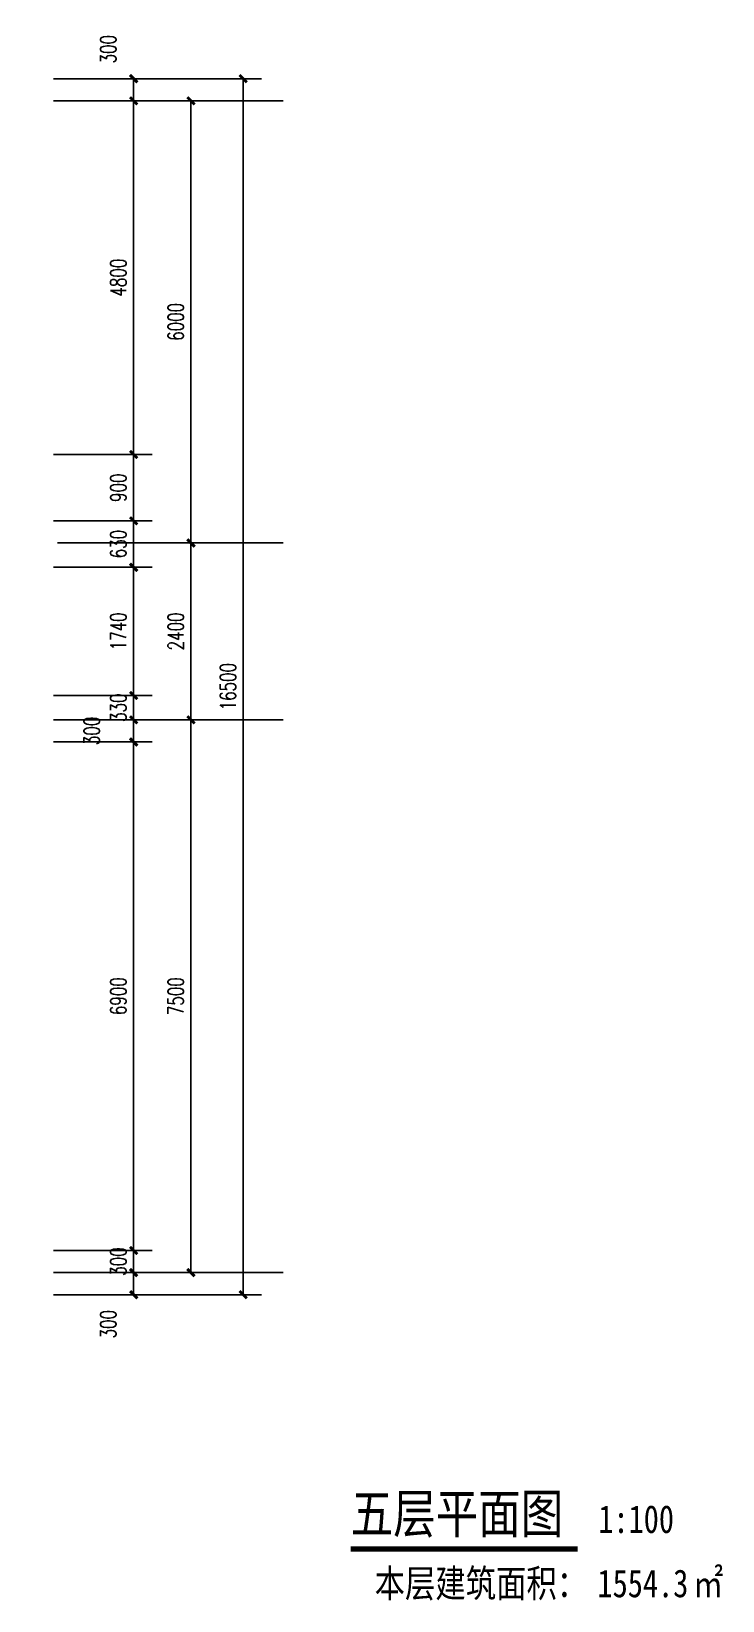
# Model space of a CAD drawing. Header units: millimetres. Extents: x 164760 to 3716174, y -1766400 to 11969.
# Drawn here: x 3561035 to 3570416, y -1766400 to -1745107 of the extents above; entities that cross this region are included whole.
import ezdxf

# ---------------------------------------------------------------- set-up
doc = ezdxf.new("R2010")
doc.units = ezdxf.units.MM
doc.header["$LTSCALE"] = 1000
doc.layers.get('0').update_dxf_attribs({"color": 253, "linetype": 'CONTINUOUS'})
doc.layers.get('Defpoints').update_dxf_attribs({"color": 250, "linetype": 'CONTINUOUS', "lineweight": 0})
for name, color, linetype in [('AXIS', 253, 'CONTINUOUS'), ('DIM_SYMB', 253, 'CONTINUOUS'), ('PUB_DIM', 253, 'CONTINUOUS'), ('PUB_TEXT', 253, 'CONTINUOUS')]:
    doc.layers.add(name, color=color, linetype=linetype)
doc.styles.add('_TCH_DIM_T3', font='SIMPLEX', dxfattribs={"width": 0.705882, "bigfont": 'GBCBIG'})
doc.styles.add('宋体', font='', dxfattribs={"width": 0.7})
doc.styles.get('宋体').set_extended_font_data('SimSun')
doc.dimstyles.new('_TCH_ARCH&&100', dxfattribs={"dimtxt": 212.5, "dimasz": 100, "dimexe": 250, "dimexo": 300, "dimgap": 100, "dimtad": 1, "dimdec": 0, "dimzin": 0, "dimdsep": 46, "dimtxsty": '_TCH_DIM_T3', "dimblk": 'ARCHTICK', "dimcen": 0.09, "dimclrt": 7, "dimazin": 2, "dimtfac": 1, "dimtdec": 0, "dimtix": 1, "dimtmove": 2, "dimatfit": 3, "dimtolj": 1, "dimtzin": 0, "dimarcsym": 0})

# ---------------------------------------------------------------- blocks, each defined once
blk = doc.blocks.new('_ArchTick')
at = {"color": 2, "linetype": 'ByBlock', "const_width": 0.4}
blk.add_lwpolyline([(-0.5, -0.5), (0.5, 0.5)], dxfattribs=at)
blk = doc.blocks.new('*D229')
at = {"layer": 'Defpoints', "color": 0, "transparency": 16777216}
for p in [(3561035, -1761949), (3562423, -1761949), (3561035, -1762249)]:
    blk.add_point(p, dxfattribs=at)
at = {"layer": 'PUB_DIM', "color": 0, "lineweight": -2, "transparency": 16777216}
for p, q in [((3561335, -1761949), (3562673, -1761949)), ((3562423, -1762249), (3562423, -1761949)), ((3561335, -1762249), (3562673, -1762249))]:
    blk.add_line(p, q, dxfattribs=at)
at = {"layer": 'PUB_DIM', "color": 0, "lineweight": -2, "transparency": 16777216, "xscale": 100, "yscale": 100, "zscale": 100}
for p, rotation in [((3562423, -1761949), 90), ((3562423, -1762249), 270)]:
    blk.add_blockref('_ArchTick', p, dxfattribs=dict(at, rotation=rotation))
at = {"layer": 'PUB_DIM', "color": 7, "transparency": 16777216, "insert": (3562078, -1762649), "char_height": 212.5, "attachment_point": 5, "rotation": 90, "style": '_TCH_DIM_T3'}
blk.add_mtext('\\A1;300', dxfattribs=at)
blk = doc.blocks.new('*D230')
at = {"layer": 'Defpoints', "color": 0, "transparency": 16777216}
for p in [(3561035, -1761649), (3562423, -1761649), (3561035, -1761949)]:
    blk.add_point(p, dxfattribs=at)
at = {"layer": 'PUB_DIM', "color": 0, "lineweight": -2, "transparency": 16777216}
for p, q in [((3561335, -1761649), (3562673, -1761649)), ((3562423, -1761649), (3562423, -1761549)), ((3562423, -1761949), (3562423, -1761649)), ((3561335, -1761949), (3562673, -1761949)), ((3562423, -1761949), (3562423, -1762049))]:
    blk.add_line(p, q, dxfattribs=at)
at = {"layer": 'PUB_DIM', "color": 0, "lineweight": -2, "transparency": 16777216, "xscale": 100, "yscale": 100, "zscale": 100}
for p, rotation in [((3562423, -1761649), 270), ((3562423, -1761949), 90)]:
    blk.add_blockref('_ArchTick', p, dxfattribs=dict(at, rotation=rotation))
at = {"layer": 'PUB_DIM', "color": 7, "transparency": 16777216, "insert": (3562216, -1761799), "char_height": 212.5, "attachment_point": 5, "rotation": 90, "style": '_TCH_DIM_T3'}
blk.add_mtext('\\A1;300', dxfattribs=at)
blk = doc.blocks.new('*D231')
at = {"layer": 'Defpoints', "color": 0, "transparency": 16777216}
for p in [(3561035, -1754749), (3562423, -1754749), (3561035, -1761649)]:
    blk.add_point(p, dxfattribs=at)
at = {"layer": 'PUB_DIM', "color": 0, "lineweight": -2, "transparency": 16777216}
for p, q in [((3561335, -1754749), (3562673, -1754749)), ((3562423, -1761649), (3562423, -1754749)), ((3561335, -1761649), (3562673, -1761649))]:
    blk.add_line(p, q, dxfattribs=at)
at = {"layer": 'PUB_DIM', "color": 0, "lineweight": -2, "transparency": 16777216, "xscale": 100, "yscale": 100, "zscale": 100}
for p, rotation in [((3562423, -1754749), 90), ((3562423, -1761649), 270)]:
    blk.add_blockref('_ArchTick', p, dxfattribs=dict(at, rotation=rotation))
at = {"layer": 'PUB_DIM', "color": 7, "transparency": 16777216, "insert": (3562216, -1758199), "char_height": 212.5, "attachment_point": 5, "rotation": 90, "style": '_TCH_DIM_T3'}
blk.add_mtext('\\A1;6900', dxfattribs=at)
blk = doc.blocks.new('*D232')
at = {"layer": 'Defpoints', "color": 0, "transparency": 16777216}
for p in [(3561035, -1754449), (3562423, -1754449), (3561035, -1754749)]:
    blk.add_point(p, dxfattribs=at)
at = {"layer": 'PUB_DIM', "color": 0, "lineweight": -2, "transparency": 16777216}
for p, q in [((3561335, -1754449), (3562673, -1754449)), ((3562423, -1754749), (3562423, -1754449)), ((3561335, -1754749), (3562673, -1754749))]:
    blk.add_line(p, q, dxfattribs=at)
at = {"layer": 'PUB_DIM', "color": 0, "lineweight": -2, "transparency": 16777216, "xscale": 100, "yscale": 100, "zscale": 100}
for p, rotation in [((3562423, -1754449), 90), ((3562423, -1754749), 270)]:
    blk.add_blockref('_ArchTick', p, dxfattribs=dict(at, rotation=rotation))
at = {"layer": 'PUB_DIM', "color": 7, "transparency": 16777216, "insert": (3561855, -1754599), "char_height": 212.5, "attachment_point": 5, "rotation": 90, "style": '_TCH_DIM_T3'}
blk.add_mtext('\\A1;300', dxfattribs=at)
blk = doc.blocks.new('*D233')
at = {"layer": 'Defpoints', "color": 0, "transparency": 16777216}
for p in [(3561035, -1754119), (3562423, -1754119), (3561035, -1754449)]:
    blk.add_point(p, dxfattribs=at)
at = {"layer": 'PUB_DIM', "color": 0, "lineweight": -2, "transparency": 16777216}
for p, q in [((3562423, -1754119), (3562423, -1754019)), ((3561335, -1754119), (3562673, -1754119)), ((3562423, -1754449), (3562423, -1754119)), ((3561335, -1754449), (3562673, -1754449)), ((3562423, -1754449), (3562423, -1754549))]:
    blk.add_line(p, q, dxfattribs=at)
at = {"layer": 'PUB_DIM', "color": 0, "lineweight": -2, "transparency": 16777216, "xscale": 100, "yscale": 100, "zscale": 100}
for p, rotation in [((3562423, -1754119), 270), ((3562423, -1754449), 90)]:
    blk.add_blockref('_ArchTick', p, dxfattribs=dict(at, rotation=rotation))
at = {"layer": 'PUB_DIM', "color": 7, "transparency": 16777216, "insert": (3562216, -1754284), "char_height": 212.5, "attachment_point": 5, "rotation": 90, "style": '_TCH_DIM_T3'}
blk.add_mtext('\\A1;330', dxfattribs=at)
blk = doc.blocks.new('*D234')
at = {"layer": 'Defpoints', "color": 0, "transparency": 16777216}
for p in [(3561035, -1752379), (3562423, -1752379), (3561035, -1754119)]:
    blk.add_point(p, dxfattribs=at)
at = {"layer": 'PUB_DIM', "color": 0, "lineweight": -2, "transparency": 16777216}
for p, q in [((3561335, -1752379), (3562673, -1752379)), ((3562423, -1754119), (3562423, -1752379)), ((3561335, -1754119), (3562673, -1754119))]:
    blk.add_line(p, q, dxfattribs=at)
at = {"layer": 'PUB_DIM', "color": 0, "lineweight": -2, "transparency": 16777216, "xscale": 100, "yscale": 100, "zscale": 100}
for p, rotation in [((3562423, -1752379), 90), ((3562423, -1754119), 270)]:
    blk.add_blockref('_ArchTick', p, dxfattribs=dict(at, rotation=rotation))
at = {"layer": 'PUB_DIM', "color": 7, "transparency": 16777216, "insert": (3562216, -1753249), "char_height": 212.5, "attachment_point": 5, "rotation": 90, "style": '_TCH_DIM_T3'}
blk.add_mtext('\\A1;1740', dxfattribs=at)
blk = doc.blocks.new('*D235')
at = {"layer": 'Defpoints', "color": 0, "transparency": 16777216}
for p in [(3561035, -1751749), (3562423, -1751749), (3561035, -1752379)]:
    blk.add_point(p, dxfattribs=at)
at = {"layer": 'PUB_DIM', "color": 0, "lineweight": -2, "transparency": 16777216}
for p, q in [((3561335, -1751749), (3562673, -1751749)), ((3562423, -1752379), (3562423, -1751749)), ((3561335, -1752379), (3562673, -1752379))]:
    blk.add_line(p, q, dxfattribs=at)
at = {"layer": 'PUB_DIM', "color": 0, "lineweight": -2, "transparency": 16777216, "xscale": 100, "yscale": 100, "zscale": 100}
for p, rotation in [((3562423, -1751749), 90), ((3562423, -1752379), 270)]:
    blk.add_blockref('_ArchTick', p, dxfattribs=dict(at, rotation=rotation))
at = {"layer": 'PUB_DIM', "color": 7, "transparency": 16777216, "insert": (3562216, -1752064), "char_height": 212.5, "attachment_point": 5, "rotation": 90, "style": '_TCH_DIM_T3'}
blk.add_mtext('\\A1;630', dxfattribs=at)
blk = doc.blocks.new('*D236')
at = {"layer": 'Defpoints', "color": 0, "transparency": 16777216}
for p in [(3561035, -1750849), (3562423, -1750849), (3561035, -1751749)]:
    blk.add_point(p, dxfattribs=at)
at = {"layer": 'PUB_DIM', "color": 0, "lineweight": -2, "transparency": 16777216}
for p, q in [((3561335, -1750849), (3562673, -1750849)), ((3562423, -1751749), (3562423, -1750849)), ((3561335, -1751749), (3562673, -1751749))]:
    blk.add_line(p, q, dxfattribs=at)
at = {"layer": 'PUB_DIM', "color": 0, "lineweight": -2, "transparency": 16777216, "xscale": 100, "yscale": 100, "zscale": 100}
for p, rotation in [((3562423, -1750849), 90), ((3562423, -1751749), 270)]:
    blk.add_blockref('_ArchTick', p, dxfattribs=dict(at, rotation=rotation))
at = {"layer": 'PUB_DIM', "color": 7, "transparency": 16777216, "insert": (3562216, -1751299), "char_height": 212.5, "attachment_point": 5, "rotation": 90, "style": '_TCH_DIM_T3'}
blk.add_mtext('\\A1;900', dxfattribs=at)
blk = doc.blocks.new('*D237')
at = {"layer": 'Defpoints', "color": 0, "transparency": 16777216}
for p in [(3561035, -1746049), (3562423, -1746049), (3561035, -1750849)]:
    blk.add_point(p, dxfattribs=at)
at = {"layer": 'PUB_DIM', "color": 0, "lineweight": -2, "transparency": 16777216}
for p, q in [((3561335, -1746049), (3562673, -1746049)), ((3562423, -1750849), (3562423, -1746049)), ((3561335, -1750849), (3562673, -1750849))]:
    blk.add_line(p, q, dxfattribs=at)
at = {"layer": 'PUB_DIM', "color": 0, "lineweight": -2, "transparency": 16777216, "xscale": 100, "yscale": 100, "zscale": 100}
for p, rotation in [((3562423, -1746049), 90), ((3562423, -1750849), 270)]:
    blk.add_blockref('_ArchTick', p, dxfattribs=dict(at, rotation=rotation))
at = {"layer": 'PUB_DIM', "color": 7, "transparency": 16777216, "insert": (3562216, -1748449), "char_height": 212.5, "attachment_point": 5, "rotation": 90, "style": '_TCH_DIM_T3'}
blk.add_mtext('\\A1;4800', dxfattribs=at)
blk = doc.blocks.new('*D238')
at = {"layer": 'Defpoints', "color": 0, "transparency": 16777216}
for p in [(3561035, -1745749), (3562423, -1745749), (3561035, -1746049)]:
    blk.add_point(p, dxfattribs=at)
at = {"layer": 'PUB_DIM', "color": 0, "lineweight": -2, "transparency": 16777216}
for p, q in [((3561335, -1745749), (3562673, -1745749)), ((3562423, -1746049), (3562423, -1745749)), ((3561335, -1746049), (3562673, -1746049))]:
    blk.add_line(p, q, dxfattribs=at)
at = {"layer": 'PUB_DIM', "color": 0, "lineweight": -2, "transparency": 16777216, "xscale": 100, "yscale": 100, "zscale": 100}
for p, rotation in [((3562423, -1745749), 90), ((3562423, -1746049), 270)]:
    blk.add_blockref('_ArchTick', p, dxfattribs=dict(at, rotation=rotation))
at = {"layer": 'PUB_DIM', "color": 7, "transparency": 16777216, "insert": (3562078, -1745349), "char_height": 212.5, "attachment_point": 5, "rotation": 90, "style": '_TCH_DIM_T3'}
blk.add_mtext('\\A1;300', dxfattribs=at)
blk = doc.blocks.new('*D221')
at = {"layer": 'AXIS', "color": 0, "lineweight": -2, "transparency": 16777216}
for p, q in [((3562515, -1754449), (3563451, -1754449)), ((3563201, -1761949), (3563201, -1754449)), ((3562515, -1761949), (3563451, -1761949))]:
    blk.add_line(p, q, dxfattribs=at)
at = {"layer": 'Defpoints', "color": 0, "transparency": 16777216}
for p in [(3562215, -1754449), (3563201, -1754449), (3562215, -1761949)]:
    blk.add_point(p, dxfattribs=at)
at = {"layer": 'AXIS', "color": 0, "lineweight": -2, "transparency": 16777216, "xscale": 100, "yscale": 100, "zscale": 100}
for p, rotation in [((3563201, -1754449), 90), ((3563201, -1761949), 270)]:
    blk.add_blockref('_ArchTick', p, dxfattribs=dict(at, rotation=rotation))
at = {"layer": 'AXIS', "color": 7, "transparency": 16777216, "insert": (3562995, -1758199), "char_height": 212.5, "attachment_point": 5, "rotation": 90, "style": '_TCH_DIM_T3'}
blk.add_mtext('\\A1;7500', dxfattribs=at)
blk = doc.blocks.new('*D222')
at = {"layer": 'AXIS', "color": 0, "lineweight": -2, "transparency": 16777216}
for p, q in [((3562515, -1752049), (3563451, -1752049)), ((3563201, -1754449), (3563201, -1752049)), ((3562515, -1754449), (3563451, -1754449))]:
    blk.add_line(p, q, dxfattribs=at)
at = {"layer": 'Defpoints', "color": 0, "transparency": 16777216}
for p in [(3562215, -1752049), (3563201, -1752049), (3562215, -1754449)]:
    blk.add_point(p, dxfattribs=at)
at = {"layer": 'AXIS', "color": 0, "lineweight": -2, "transparency": 16777216, "xscale": 100, "yscale": 100, "zscale": 100}
for p, rotation in [((3563201, -1752049), 90), ((3563201, -1754449), 270)]:
    blk.add_blockref('_ArchTick', p, dxfattribs=dict(at, rotation=rotation))
at = {"layer": 'AXIS', "color": 7, "transparency": 16777216, "insert": (3562995, -1753249), "char_height": 212.5, "attachment_point": 5, "rotation": 90, "style": '_TCH_DIM_T3'}
blk.add_mtext('\\A1;2400', dxfattribs=at)
blk = doc.blocks.new('*D223')
at = {"layer": 'AXIS', "color": 0, "lineweight": -2, "transparency": 16777216}
for p, q in [((3562515, -1746049), (3563451, -1746049)), ((3563201, -1752049), (3563201, -1746049)), ((3562515, -1752049), (3563451, -1752049))]:
    blk.add_line(p, q, dxfattribs=at)
at = {"layer": 'Defpoints', "color": 0, "transparency": 16777216}
for p in [(3562215, -1746049), (3563201, -1746049), (3562215, -1752049)]:
    blk.add_point(p, dxfattribs=at)
at = {"layer": 'AXIS', "color": 0, "lineweight": -2, "transparency": 16777216, "xscale": 100, "yscale": 100, "zscale": 100}
for p, rotation in [((3563201, -1746049), 90), ((3563201, -1752049), 270)]:
    blk.add_blockref('_ArchTick', p, dxfattribs=dict(at, rotation=rotation))
at = {"layer": 'AXIS', "color": 7, "transparency": 16777216, "insert": (3562995, -1749049), "char_height": 212.5, "attachment_point": 5, "rotation": 90, "style": '_TCH_DIM_T3'}
blk.add_mtext('\\A1;6000', dxfattribs=at)
blk = doc.blocks.new('*D224')
at = {"layer": 'AXIS', "color": 0, "lineweight": -2, "transparency": 16777216}
for p, q in [((3562515, -1745749), (3564160, -1745749)), ((3563910, -1762249), (3563910, -1745749)), ((3562515, -1762249), (3564160, -1762249))]:
    blk.add_line(p, q, dxfattribs=at)
at = {"layer": 'Defpoints', "color": 0, "transparency": 16777216}
for p in [(3562215, -1745749), (3563910, -1745749), (3562215, -1762249)]:
    blk.add_point(p, dxfattribs=at)
at = {"layer": 'AXIS', "color": 0, "lineweight": -2, "transparency": 16777216, "xscale": 100, "yscale": 100, "zscale": 100}
for p, rotation in [((3563910, -1745749), 90), ((3563910, -1762249), 270)]:
    blk.add_blockref('_ArchTick', p, dxfattribs=dict(at, rotation=rotation))
at = {"layer": 'AXIS', "color": 7, "transparency": 16777216, "insert": (3563704, -1753999), "char_height": 212.5, "attachment_point": 5, "rotation": 90, "style": '_TCH_DIM_T3'}
blk.add_mtext('\\A1;16500', dxfattribs=at)

msp = doc.modelspace()

# ---------------------------------------------------------------- linework, layer by layer
at = {"layer": 'AXIS'}
for p, q in [((3561391.2, -1746048.6), (3564451.6, -1746048.6)), ((3561391.2, -1752048.6), (3564451.6, -1752048.6)), ((3561391.2, -1754448.6), (3564451.6, -1754448.6)), ((3561391.2, -1761948.6), (3564451.6, -1761948.6))]:
    msp.add_line(p, q, dxfattribs=at)
at = {"layer": 'DIM_SYMB', "const_width": 70}
msp.add_lwpolyline([(3565368.9, -1765698.9), (3568448.3, -1765698.9)], dxfattribs=at)

# ---------------------------------------------------------------- texts
at = {"layer": 'PUB_TEXT', "color": 7, "style": '宋体', "width": 0.8}
for s, height, p in [('五层平面图', 528.69, (3565368.9, -1765482.1)), ('1:100', 377.64, (3568728.3, -1765482.1))]:
    msp.add_text(s, height=height, dxfattribs=at).set_placement(p)
at = {"layer": 'PUB_TEXT', "style": '宋体', "width": 0.8}
for s, height, p in [('本层建筑面积：', 377.64, (3565692.7, -1766354)), ('1554.3', 377.64, (3568717.2, -1766354)), ('㎡', 377.6, (3570013.4, -1766354))]:
    msp.add_text(s, height=height, dxfattribs=at).set_placement(p)

# ---------------------------------------------------------------- dimensions: what is measured, and where the dimension line sits
at = {"layer": 'AXIS'}
for p1, p2, distance, picture, middle in [((3562214.6, -1762248.6), (3562214.6, -1745748.6), -1695.5, '*D224', (3563703.9, -1753998.6)), ((3562214.6, -1752048.6), (3562214.6, -1746048.6), -986.2, '*D223', (3562994.5, -1749048.6)), ((3562214.6, -1754448.6), (3562214.6, -1752048.6), -986.2, '*D222', (3562994.5, -1753248.6)), ((3562214.6, -1761948.6), (3562214.6, -1754448.6), -986.2, '*D221', (3562994.5, -1758198.6))]:
    dim = msp.add_aligned_dim(p1=p1, p2=p2, distance=distance, dimstyle='_TCH_ARCH&&100', dxfattribs=at)
    dim.commit()
    dim.dimension.update_dxf_attribs({"geometry": picture, "text_midpoint": middle})
at = {"layer": 'PUB_DIM'}
for base, p1, p2, picture, middle in [((3562422.7, -1745748.6), (3561034.9, -1746048.6), (3561034.9, -1745748.6), '*D238', (3562077.7, -1745348.6)), ((3562422.7, -1754448.6), (3561034.9, -1754748.6), (3561034.9, -1754448.6), '*D232', (3561855.2, -1754598.6)), ((3562422.7, -1761948.6), (3561034.9, -1762248.6), (3561034.9, -1761948.6), '*D229', (3562077.7, -1762648.6))]:
    dim = msp.add_linear_dim(base=base, p1=p1, p2=p2, angle=90, dimstyle='_TCH_ARCH&&100', dxfattribs=at)
    dim.commit()
    dim.dimension.update_dxf_attribs({"geometry": picture, "text_midpoint": middle, "dimtype": 129})
for p1, p2, picture, middle in [((3561034.9, -1750848.6), (3561034.9, -1746048.6), '*D237', (3562216.4, -1748448.6)), ((3561034.9, -1751748.6), (3561034.9, -1750848.6), '*D236', (3562216.4, -1751298.6)), ((3561034.9, -1752378.6), (3561034.9, -1751748.6), '*D235', (3562216.4, -1752063.6)), ((3561034.9, -1754118.6), (3561034.9, -1752378.6), '*D234', (3562216.4, -1753248.6)), ((3561034.9, -1754448.6), (3561034.9, -1754118.6), '*D233', (3562216.4, -1754283.6)), ((3561034.9, -1761648.6), (3561034.9, -1754748.6), '*D231', (3562216.4, -1758198.6)), ((3561034.9, -1761948.6), (3561034.9, -1761648.6), '*D230', (3562216.4, -1761798.6))]:
    dim = msp.add_aligned_dim(p1=p1, p2=p2, distance=-1387.8, dimstyle='_TCH_ARCH&&100', dxfattribs=at)
    dim.commit()
    dim.dimension.update_dxf_attribs({"geometry": picture, "text_midpoint": middle})

doc.saveas('drawing.dxf')
